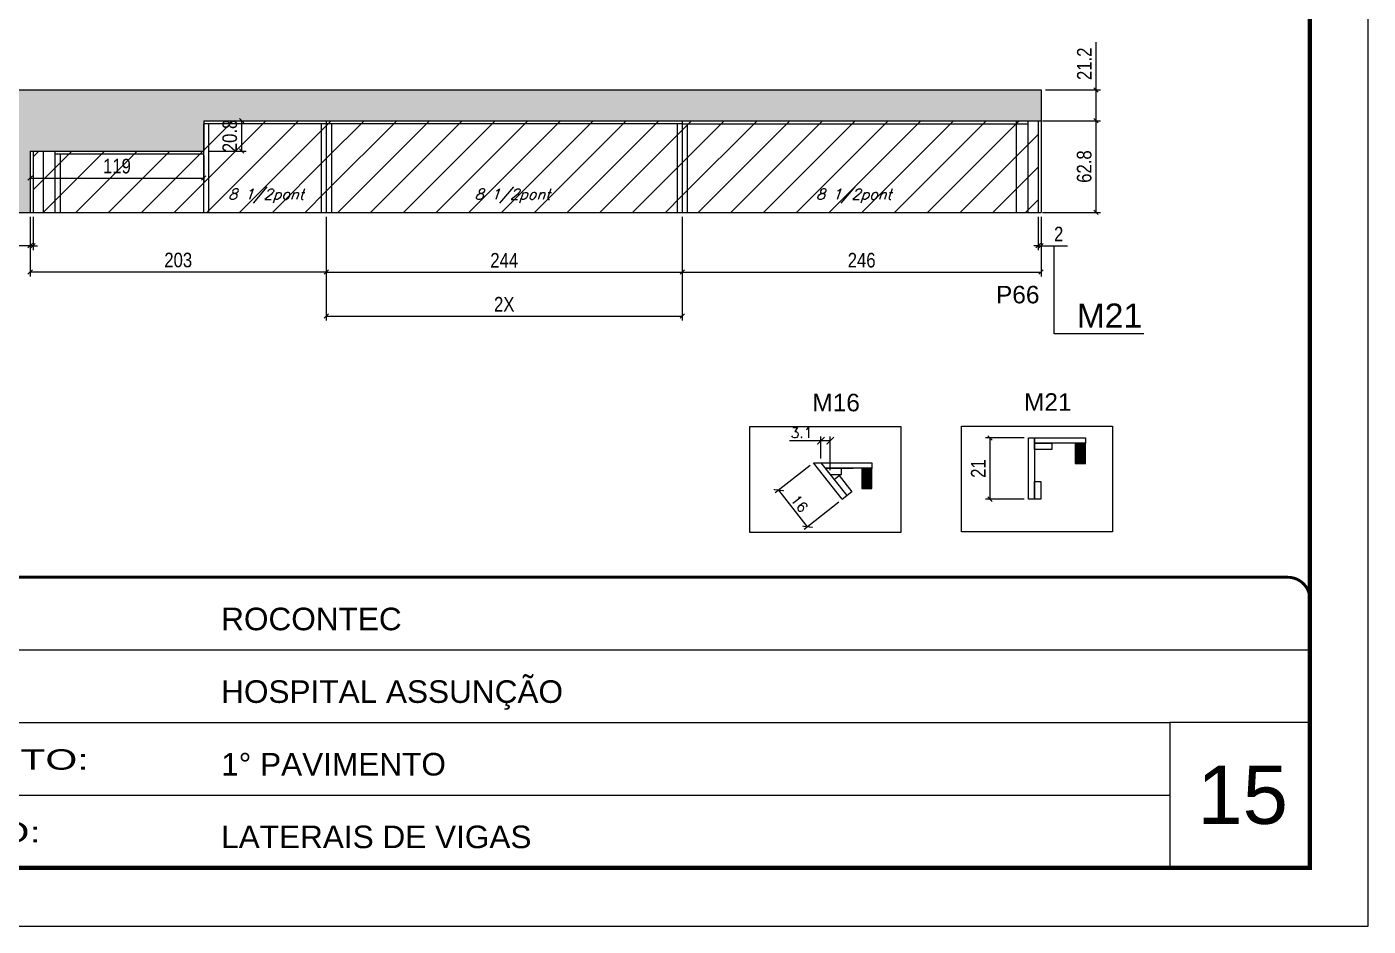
# Model space of a CAD drawing. Extents: x 137137 to 143418, y 10464 to 34486.
# Drawn here: x 140886 to 141806, y 29990 to 30607 of the extents above; entities that cross this region are included whole.
import ezdxf

# ---------------------------------------------------------------- set-up
doc = ezdxf.new("R2010")
doc.units = 0
doc.linetypes.add('CONTINUO', pattern=[0])
doc.linetypes.add('DASHED', pattern=[0.75, 0.5, -0.25])
for name, color, linetype in [('5', 5, 'Continuous'), ('COTA', 241, 'Continuous'), ('NOMENCLATURA', 7, 'Continuous'), ('Painéis', 200, 'Continuous'), ('Reaproveitamento', 251, 'Continuous'), ('SARR_2.2x7', 40, 'Continuous'), ('SARR_3.5x7', 81, 'Continuous'), ('texto', 7, 'Continuous')]:
    doc.layers.add(name, color=color, linetype=linetype)
for name, color, linetype, lineweight in [('CARIMBO', 255, 'Continuous', 9), ('Folhas', 255, 'Continuous', 9), ('Madeira', 126, 'Continuous', 18), ('Sarr 2.2x7', 40, 'Continuous', 9), ('SARRAFO DE PRESSAO', 251, 'DASHED', 9)]:
    doc.layers.add(name, color=color, linetype=linetype, lineweight=lineweight)
doc.styles.add('ARIAL', font='arial.ttf')
doc.styles.add('COTA TECNICA', font='techl___.ttf', dxfattribs={"height": 10})
doc.styles.add('Romans', font='romans.shx')
doc.styles.get("Standard").update_dxf_attribs({"font": 'arial.ttf'})
doc.styles.add('Tecnologia', font='')
doc.styles.get('Tecnologia').set_extended_font_data('Forgotten Futurist')
doc.dimstyles.new('Cota Seção (2x)', dxfattribs={"dimtxt": 7, "dimasz": 5, "dimexe": 3, "dimexo": 3, "dimgap": 2, "dimtad": 3, "dimdec": 1, "dimlfac": 0.5, "dimzin": 12, "dimdsep": 46, "dimtxsty": 'Romans', "dimblk": 'ARCHTICK', "dimcen": 0, "dimclrd": 4, "dimclre": 4, "dimclrt": 1, "dimadec": 1, "dimazin": 3, "dimtfac": 1, "dimtdec": 1, "dimtmove": 0, "dimatfit": 3, "dimldrblk": 'OBLIQUE', "dimfxl": 1, "dimtolj": 1, "dimtzin": 12, "dimarcsym": 0})
doc.dimstyles.new('PAINEL', dxfattribs={"dimtxt": 10, "dimasz": 3, "dimexe": 3, "dimexo": 3, "dimgap": 3, "dimtad": 1, "dimdec": 1, "dimzin": 12, "dimdsep": 46, "dimtxsty": 'COTA TECNICA', "dimblk1": 'OBLIQUE', "dimblk2": 'OBLIQUE', "dimsah": 1, "dimcen": 0.9, "dimclrd": 4, "dimclre": 4, "dimclrt": 240, "dimadec": 1, "dimazin": 3, "dimtfac": 1, "dimtdec": 1, "dimtmove": 0, "dimatfit": 3, "dimfxl": 1, "dimtolj": 1, "dimtzin": 12, "dimarcsym": 0})
pattern_1 = [(45, (-1598.5, -2277.7), (-11.2253202, 11.2253202), [])]

# ---------------------------------------------------------------- blocks, each defined once
blk = doc.blocks.new('9999999999')
at = {"color": 30, "linetype": 'CONTINUO'}
for p, q in [((98564.56, 34379.64), (99583.98, 34379.64)), ((98564.56, 34329.83), (99487.98, 34329.83)), ((99583.98, 34329.83), (99487.98, 34329.83)), ((99487.98, 34329.83), (99487.98, 34230.21)), ((98564.56, 34280.02), (99487.98, 34280.02))]:
    blk.add_line(p, q, dxfattribs=at)
at = {"color": 30, "linetype": 'CONTINUO', "const_width": 2}
blk.add_lwpolyline([(99583.98, 34230.21), (99583.98, 34414.45, 0.414214), (99568.98, 34429.45), (98228.98, 34429.45, 0.414214), (98213.98, 34414.45), (98213.98, 34245.21, 0.414214), (98228.98, 34230.21), (99583.98, 34230.21)], format="xyb", dxfattribs=at)
at = {"layer": 'Folhas'}
blk.add_lwpolyline([(98138.98, 34190.21), (99623.98, 34190.21), (99623.98, 35240.21), (98138.98, 35240.21)], close=True, dxfattribs=at)
at = {"layer": 'Folhas', "color": 30, "const_width": 3}
blk.add_lwpolyline([(98213.98, 34230.21), (99583.98, 34230.21), (99583.98, 35200.21), (98213.98, 35200.21)], close=True, dxfattribs=at)
at = {"color": 7, "linetype": 'Continuous', "ltscale": 5, "style": 'ARIAL'}
for s, height, p in [('ROCONTEC', 15.483, (98837.68, 34393.13)), ('HOSPITAL ASSUNÇÃO', 15.4829, (98837.68, 34343.32)), ('1° PAVIMENTO', 15.4829, (98837.68, 34293.51)), ('LATERAIS DE VIGAS', 15.4829, (98837.68, 34243.7))]:
    blk.add_text(s, height=height, dxfattribs=at).set_placement(p)
at = {"layer": 'Folhas', "color": 7, "style": 'Tecnologia', "width": 1.5}
for s, p in [('PAVIMENTO:', (98573.65, 34297.5)), ('PROJETO:', (98573.65, 34247.69))]:
    blk.add_text(s, height=14, dxfattribs=at).set_placement(p)
blk = doc.blocks.new('_Oblique')
at = {"color": 0, "linetype": 'ByBlock', "lineweight": -2}
blk.add_line((-0.5, -0.5), (0.5, 0.5), dxfattribs=at)
blk = doc.blocks.new('*D71')
at = {"layer": 'COTA', "color": 4, "lineweight": -2, "ltscale": 25, "transparency": 16777216}
for p, q in [((140888.56, 30476.54), (140888.56, 30453.67)), ((140890.56, 30476.54), (140890.56, 30453.67)), ((140888.56, 30456.67), (140870.45, 30456.67)), ((140890.56, 30456.67), (140888.56, 30456.67)), ((140890.56, 30456.67), (140893.56, 30456.67))]:
    blk.add_line(p, q, dxfattribs=at)
at = {"layer": 'Defpoints', "color": 0, "ltscale": 25, "transparency": 16777216}
for p in [(140888.56, 30479.54), (140890.56, 30479.54), (140888.56, 30456.67)]:
    blk.add_point(p, dxfattribs=at)
at = {"layer": 'COTA', "color": 4, "lineweight": -2, "ltscale": 25, "transparency": 16777216, "xscale": 3, "yscale": 3, "zscale": 3}
blk.add_blockref('_Oblique', (140888.56, 30456.67), dxfattribs=at)
at = {"layer": 'COTA', "color": 4, "lineweight": -2, "ltscale": 25, "transparency": 16777216, "xscale": 3, "yscale": 3, "zscale": 3, "rotation": 180}
blk.add_blockref('_Oblique', (140890.56, 30456.67), dxfattribs=at)
at = {"layer": 'COTA', "color": 240, "ltscale": 25, "transparency": 16777216, "insert": (140876.5, 30464.67), "char_height": 10, "attachment_point": 5, "style": 'COTA TECNICA'}
blk.add_mtext('\\A1;2', dxfattribs=at)
blk = doc.blocks.new('*D75')
at = {"layer": 'COTA', "color": 4, "lineweight": -2, "ltscale": 25, "transparency": 16777216}
for p, q in [((141579.55, 30476.54), (141579.55, 30453.67)), ((141581.55, 30476.54), (141581.55, 30453.67)), ((141579.55, 30456.67), (141576.55, 30456.67)), ((141579.55, 30456.67), (141581.55, 30456.67)), ((141581.55, 30456.67), (141599.66, 30456.67))]:
    blk.add_line(p, q, dxfattribs=at)
at = {"layer": 'Defpoints', "color": 0, "ltscale": 25, "transparency": 16777216}
for p in [(141579.55, 30479.54), (141581.55, 30479.54), (141581.55, 30456.67)]:
    blk.add_point(p, dxfattribs=at)
at = {"layer": 'COTA', "color": 4, "lineweight": -2, "ltscale": 25, "transparency": 16777216, "xscale": 3, "yscale": 3, "zscale": 3}
blk.add_blockref('_Oblique', (141579.55, 30456.67), dxfattribs=at)
at = {"layer": 'COTA', "color": 4, "lineweight": -2, "ltscale": 25, "transparency": 16777216, "xscale": 3, "yscale": 3, "zscale": 3, "rotation": 180}
blk.add_blockref('_Oblique', (141581.55, 30456.67), dxfattribs=at)
at = {"layer": 'COTA', "color": 240, "ltscale": 25, "transparency": 16777216, "insert": (141593.61, 30464.67), "char_height": 10, "attachment_point": 5, "style": 'COTA TECNICA'}
blk.add_mtext('\\A1;2', dxfattribs=at)
blk = doc.blocks.new('*D77')
at = {"layer": 'COTA', "color": 4, "lineweight": -2, "ltscale": 25, "transparency": 16777216}
for p, q in [((141335.55, 30476.54), (141335.55, 30435.59)), ((141581.55, 30476.54), (141581.55, 30435.59)), ((141335.55, 30438.59), (141581.55, 30438.59))]:
    blk.add_line(p, q, dxfattribs=at)
at = {"layer": 'Defpoints', "color": 0, "ltscale": 25, "transparency": 16777216}
for p in [(141335.55, 30479.54), (141581.55, 30479.54), (141581.55, 30438.59)]:
    blk.add_point(p, dxfattribs=at)
at = {"layer": 'COTA', "color": 4, "lineweight": -2, "ltscale": 25, "transparency": 16777216, "xscale": 3, "yscale": 3, "zscale": 3, "rotation": 180}
blk.add_blockref('_Oblique', (141335.55, 30438.59), dxfattribs=at)
at = {"layer": 'COTA', "color": 4, "lineweight": -2, "ltscale": 25, "transparency": 16777216, "xscale": 3, "yscale": 3, "zscale": 3}
blk.add_blockref('_Oblique', (141581.55, 30438.59), dxfattribs=at)
at = {"layer": 'COTA', "color": 240, "ltscale": 25, "transparency": 16777216, "insert": (141458.55, 30446.69), "char_height": 10, "attachment_point": 5, "style": 'COTA TECNICA'}
blk.add_mtext('\\A1;246', dxfattribs=at)
blk = doc.blocks.new('*D73')
at = {"layer": 'COTA', "color": 4, "lineweight": -2, "ltscale": 25, "transparency": 16777216}
for p, q in [((141091.55, 30476.54), (141091.55, 30435.59)), ((141335.55, 30476.54), (141335.55, 30435.59)), ((141091.55, 30438.59), (141335.55, 30438.59))]:
    blk.add_line(p, q, dxfattribs=at)
at = {"layer": 'Defpoints', "color": 0, "ltscale": 25, "transparency": 16777216}
for p in [(141091.55, 30479.54), (141335.55, 30479.54), (141335.55, 30438.59)]:
    blk.add_point(p, dxfattribs=at)
at = {"layer": 'COTA', "color": 4, "lineweight": -2, "ltscale": 25, "transparency": 16777216, "xscale": 3, "yscale": 3, "zscale": 3, "rotation": 180}
blk.add_blockref('_Oblique', (141091.55, 30438.59), dxfattribs=at)
at = {"layer": 'COTA', "color": 4, "lineweight": -2, "ltscale": 25, "transparency": 16777216, "xscale": 3, "yscale": 3, "zscale": 3}
blk.add_blockref('_Oblique', (141335.55, 30438.59), dxfattribs=at)
at = {"layer": 'COTA', "color": 240, "ltscale": 25, "transparency": 16777216, "insert": (141213.55, 30446.66), "char_height": 10, "attachment_point": 5, "style": 'COTA TECNICA'}
blk.add_mtext('\\A1;244', dxfattribs=at)
blk = doc.blocks.new('*D78')
at = {"layer": 'COTA', "color": 4, "lineweight": -2, "ltscale": 25, "transparency": 16777216}
for p, q in [((141582.55, 30542.34), (141622.27, 30542.34)), ((141619.27, 30479.54), (141619.27, 30542.34)), ((141582.55, 30479.54), (141622.27, 30479.54))]:
    blk.add_line(p, q, dxfattribs=at)
at = {"layer": 'Defpoints', "color": 0, "ltscale": 25, "transparency": 16777216}
for p in [(141579.55, 30542.34), (141619.27, 30542.34), (141579.55, 30479.54)]:
    blk.add_point(p, dxfattribs=at)
at = {"layer": 'COTA', "color": 4, "lineweight": -2, "ltscale": 25, "transparency": 16777216, "xscale": 3, "yscale": 3, "zscale": 3}
for p, rotation in [((141619.27, 30542.34), 90), ((141619.27, 30479.54), 270)]:
    blk.add_blockref('_Oblique', p, dxfattribs=dict(at, rotation=rotation))
at = {"layer": 'COTA', "color": 240, "ltscale": 25, "transparency": 16777216, "insert": (141611.15, 30510.94), "char_height": 10, "attachment_point": 5, "rotation": 90, "style": 'COTA TECNICA'}
blk.add_mtext('\\A1;62.8', dxfattribs=at)
blk = doc.blocks.new('*D79')
at = {"layer": 'COTA', "color": 4, "lineweight": -2, "ltscale": 25, "transparency": 16777216}
for p, q in [((141619.27, 30563.54), (141619.27, 30596.27)), ((141584.55, 30563.54), (141622.27, 30563.54)), ((141619.27, 30542.34), (141619.27, 30563.54)), ((141584.55, 30542.34), (141622.27, 30542.34))]:
    blk.add_line(p, q, dxfattribs=at)
at = {"layer": 'Defpoints', "color": 0, "ltscale": 25, "transparency": 16777216}
for p in [(141581.55, 30563.54), (141619.27, 30563.54), (141581.55, 30542.34)]:
    blk.add_point(p, dxfattribs=at)
at = {"layer": 'COTA', "color": 4, "lineweight": -2, "ltscale": 25, "transparency": 16777216, "xscale": 3, "yscale": 3, "zscale": 3}
for p, rotation in [((141619.27, 30563.54), 90), ((141619.27, 30542.34), 270)]:
    blk.add_blockref('_Oblique', p, dxfattribs=dict(at, rotation=rotation))
at = {"layer": 'COTA', "color": 240, "ltscale": 25, "transparency": 16777216, "insert": (141611.21, 30581.41), "char_height": 10, "attachment_point": 5, "rotation": 90, "style": 'COTA TECNICA'}
blk.add_mtext('\\A1;21.2', dxfattribs=at)
blk = doc.blocks.new('*D80')
at = {"layer": 'COTA', "color": 4, "lineweight": -2, "ltscale": 25, "transparency": 16777216}
for p, q in [((140888.56, 30518.54), (140888.56, 30500.1)), ((141007.56, 30518.54), (141007.56, 30500.1)), ((140888.56, 30503.1), (141007.56, 30503.1))]:
    blk.add_line(p, q, dxfattribs=at)
at = {"layer": 'Defpoints', "color": 0, "ltscale": 25, "transparency": 16777216}
for p in [(140888.56, 30521.54), (141007.56, 30521.54), (141007.56, 30503.1)]:
    blk.add_point(p, dxfattribs=at)
at = {"layer": 'COTA', "color": 4, "lineweight": -2, "ltscale": 25, "transparency": 16777216, "xscale": 3, "yscale": 3, "zscale": 3, "rotation": 180}
blk.add_blockref('_Oblique', (140888.56, 30503.1), dxfattribs=at)
at = {"layer": 'COTA', "color": 4, "lineweight": -2, "ltscale": 25, "transparency": 16777216, "xscale": 3, "yscale": 3, "zscale": 3}
blk.add_blockref('_Oblique', (141007.56, 30503.1), dxfattribs=at)
at = {"layer": 'COTA', "color": 240, "ltscale": 25, "transparency": 16777216, "insert": (140948.06, 30511.19), "char_height": 10, "attachment_point": 5, "style": 'COTA TECNICA'}
blk.add_mtext('\\A1;119', dxfattribs=at)
blk = doc.blocks.new('*D81')
at = {"layer": 'COTA', "color": 4, "lineweight": -2, "ltscale": 25, "transparency": 16777216}
for p, q in [((141010.56, 30542.34), (141036.53, 30542.34)), ((141033.53, 30542.34), (141033.53, 30521.54)), ((141010.56, 30521.54), (141036.53, 30521.54))]:
    blk.add_line(p, q, dxfattribs=at)
at = {"layer": 'Defpoints', "color": 0, "ltscale": 25, "transparency": 16777216}
for p in [(141007.56, 30542.34), (141007.56, 30521.54), (141033.53, 30521.54)]:
    blk.add_point(p, dxfattribs=at)
at = {"layer": 'COTA', "color": 4, "lineweight": -2, "ltscale": 25, "transparency": 16777216, "xscale": 3, "yscale": 3, "zscale": 3}
for p, rotation in [((141033.53, 30542.34), 90), ((141033.53, 30521.54), 270)]:
    blk.add_blockref('_Oblique', p, dxfattribs=dict(at, rotation=rotation))
at = {"layer": 'COTA', "color": 240, "ltscale": 25, "transparency": 16777216, "insert": (141025.41, 30531.94), "char_height": 10, "attachment_point": 5, "rotation": 90, "style": 'COTA TECNICA'}
blk.add_mtext('\\A1;20.8', dxfattribs=at)
blk = doc.blocks.new('*D74')
at = {"layer": 'COTA', "color": 4, "lineweight": -2, "ltscale": 25, "transparency": 16777216}
for p, q in [((140888.56, 30476.54), (140888.56, 30435.59)), ((141091.55, 30476.54), (141091.55, 30435.59)), ((141091.55, 30438.59), (140888.56, 30438.59))]:
    blk.add_line(p, q, dxfattribs=at)
at = {"layer": 'Defpoints', "color": 0, "ltscale": 25, "transparency": 16777216}
for p in [(140888.56, 30479.54), (141091.55, 30479.54), (140888.56, 30438.59)]:
    blk.add_point(p, dxfattribs=at)
at = {"layer": 'COTA', "color": 4, "lineweight": -2, "ltscale": 25, "transparency": 16777216, "xscale": 3, "yscale": 3, "zscale": 3, "rotation": 180}
blk.add_blockref('_Oblique', (140888.56, 30438.59), dxfattribs=at)
at = {"layer": 'COTA', "color": 4, "lineweight": -2, "ltscale": 25, "transparency": 16777216, "xscale": 3, "yscale": 3, "zscale": 3}
blk.add_blockref('_Oblique', (141091.55, 30438.59), dxfattribs=at)
at = {"layer": 'COTA', "color": 240, "ltscale": 25, "transparency": 16777216, "insert": (140990.05, 30446.81), "char_height": 10, "attachment_point": 5, "style": 'COTA TECNICA'}
blk.add_mtext('\\A1;203', dxfattribs=at)
blk = doc.blocks.new('*D84')
at = {"layer": 'COTA', "color": 4, "lineweight": -2, "ltscale": 25, "transparency": 16777216}
for p, q in [((141091.55, 30476.54), (141091.55, 30405.47)), ((141335.55, 30476.54), (141335.55, 30405.47)), ((141091.55, 30408.47), (141335.55, 30408.47))]:
    blk.add_line(p, q, dxfattribs=at)
at = {"layer": 'Defpoints', "color": 0, "ltscale": 25, "transparency": 16777216}
for p in [(141091.55, 30479.54), (141335.55, 30479.54), (141335.55, 30408.47)]:
    blk.add_point(p, dxfattribs=at)
at = {"layer": 'COTA', "color": 4, "lineweight": -2, "ltscale": 25, "transparency": 16777216, "xscale": 3, "yscale": 3, "zscale": 3, "rotation": 180}
blk.add_blockref('_Oblique', (141091.55, 30408.47), dxfattribs=at)
at = {"layer": 'COTA', "color": 4, "lineweight": -2, "ltscale": 25, "transparency": 16777216, "xscale": 3, "yscale": 3, "zscale": 3}
blk.add_blockref('_Oblique', (141335.55, 30408.47), dxfattribs=at)
at = {"layer": 'COTA', "color": 240, "ltscale": 25, "transparency": 16777216, "insert": (141213.55, 30416.53), "char_height": 10, "attachment_point": 5, "style": 'COTA TECNICA'}
blk.add_mtext('\\A1;2X', dxfattribs=at)
blk = doc.blocks.new('_ArchTick')
at = {"color": 0, "linetype": 'ByBlock', "const_width": 0.15}
blk.add_lwpolyline([(-0.5, -0.5), (0.5, 0.5)], dxfattribs=at)
blk = doc.blocks.new('*D92')
at = {"layer": 'COTA', "color": 4, "lineweight": -2, "transparency": 16777216}
for p, q in [((141423.24, 30305.93), (141399.37, 30287.2)), ((141421.42, 30263.95), (141401.73, 30289.05)), ((141442.93, 30280.83), (141419.06, 30262.1))]:
    blk.add_line(p, q, dxfattribs=at)
at = {"layer": 'Defpoints', "color": 0, "transparency": 16777216}
for p in [(141425.6, 30307.78), (141401.73, 30289.05), (141445.29, 30282.68)]:
    blk.add_point(p, dxfattribs=at)
at = {"layer": 'COTA', "color": 4, "lineweight": -2, "transparency": 16777216, "xscale": 5, "yscale": 5, "zscale": 5}
for p, rotation in [((141401.73, 30289.05), 128.1149802040215), ((141421.42, 30263.95), 308.1149802040215)]:
    blk.add_blockref('_ArchTick', p, dxfattribs=dict(at, rotation=rotation))
at = {"layer": 'COTA', "color": 1, "transparency": 16777216, "insert": (141415.9, 30279.9), "char_height": 7, "attachment_point": 5, "rotation": 308.11498, "style": 'Romans'}
blk.add_mtext('\\A1;16', dxfattribs=at)
blk = doc.blocks.new('*D93')
at = {"layer": 'COTA', "color": 4, "lineweight": -2, "transparency": 16777216}
for p, q in [((141430.68, 30310.78), (141430.68, 30325.92)), ((141436.96, 30302.78), (141436.96, 30325.92)), ((141430.68, 30322.92), (141409.02, 30322.92)), ((141436.96, 30322.92), (141430.68, 30322.92))]:
    blk.add_line(p, q, dxfattribs=at)
at = {"layer": 'Defpoints', "color": 0, "transparency": 16777216}
for p in [(141430.68, 30322.92), (141430.68, 30307.78), (141436.96, 30299.78)]:
    blk.add_point(p, dxfattribs=at)
at = {"layer": 'COTA', "color": 4, "lineweight": -2, "transparency": 16777216, "xscale": 5, "yscale": 5, "zscale": 5, "rotation": 180}
blk.add_blockref('_ArchTick', (141430.68, 30322.92), dxfattribs=at)
at = {"layer": 'COTA', "color": 4, "lineweight": -2, "transparency": 16777216, "xscale": 5, "yscale": 5, "zscale": 5}
blk.add_blockref('_ArchTick', (141436.96, 30322.92), dxfattribs=at)
at = {"layer": 'COTA', "color": 1, "transparency": 16777216, "insert": (141417.35, 30328.42), "char_height": 7, "attachment_point": 5, "style": 'Romans'}
blk.add_mtext('\\A1;3.1', dxfattribs=at)
blk = doc.blocks.new('*D94')
at = {"layer": 'Defpoints', "color": 0, "linetype": 'ByBlock', "transparency": 16777216}
for p in [(141572.98, 30324.88), (141546.53, 30282.88), (141572.98, 30282.88)]:
    blk.add_point(p, dxfattribs=at)
at = {"layer": 'Sarr 2.2x7', "color": 4, "linetype": 'ByBlock', "lineweight": -2, "transparency": 16777216}
for p, q in [((141569.98, 30324.88), (141543.53, 30324.88)), ((141546.53, 30324.88), (141546.53, 30282.88)), ((141569.98, 30282.88), (141543.53, 30282.88))]:
    blk.add_line(p, q, dxfattribs=at)
at = {"layer": 'Sarr 2.2x7', "color": 4, "linetype": 'ByBlock', "lineweight": -2, "transparency": 16777216, "xscale": 3, "yscale": 3, "zscale": 3}
for p, rotation in [((141546.53, 30324.88), 90), ((141546.53, 30282.88), 270)]:
    blk.add_blockref('_Oblique', p, dxfattribs=dict(at, rotation=rotation))
at = {"layer": 'Sarr 2.2x7', "color": 240, "linetype": 'ByBlock', "transparency": 16777216, "insert": (141538.48, 30303.88), "char_height": 10, "attachment_point": 5, "rotation": 90, "style": 'COTA TECNICA'}
blk.add_mtext('\\A1;21', dxfattribs=at)

msp = doc.modelspace()

# ---------------------------------------------------------------- hatches: boundary and pattern name
at = {"layer": 'COTA', "linetype": 'ByBlock'}
h = msp.add_hatch(dxfattribs=at)
h.set_pattern_fill('AR-CONC', color=256, scale=0.03)
h.set_pattern_definition([(50, (1360.614, -2237.7756), (5.46554007, -0.47817257), [0.5715, -6.2865]), (355, (1360.614, -2237.7756), (-1.05730264, 5.73170536), [0.4572, -5.02921753]), (100.4514447, (1361.0694, -2237.8154), (4.40823741, 5.25353256), [0.48570026, -5.34270734]), (46.1842, (1360.614, -2236.2516), (8.13237123, -1.26126984), [0.85725, -9.42975]), (96.6355576, (1361.292, -2236.357), (7.122124, 7.42278374), [0.7285507, -8.01406824]), (351.184151, (1360.614, -2236.2516), (7.122124, 7.42278374), [0.685799, -7.54379196]), (21, (1361.376, -2236.6326), (4.54843174, -3.06795595), [0.5715, -6.2865]), (326, (1361.376, -2236.6326), (1.85406085, 5.52563898), [0.4572, -5.0292]), (71.451445, (1361.755, -2236.888), (6.40249258, 2.45768307), [0.48570026, -5.34269813]), (37.5, (1360.614, -2237.7756), (0.092658098, 2.536651166), [0, -4.96824, 0, -5.1054, 0, -5.04825]), (7.5, (1360.614, -2237.7756), (2.004589875, 3.005417245), [0, -2.91084, 0, -4.85394, 0, -1.92405]), (327.5, (1358.9147, -2237.7756), (4.067717855, -0.17186232), [0, -1.905, 0, -5.9436, 0, -7.8867]), (317.5, (1358.1527, -2237.7756), (4.44387544, 0.76279473), [0, -2.4765, 0, -3.94716, 0, -5.6007])])
h.paths.add_polyline_path([(140818.56, 30563.54), (140699.56, 30563.54), (140432.58, 30563.54), (140432.58, 30542.34), (140699.56, 30542.34), (140699.56, 30521.54), (140818.56, 30521.54), (140818.56, 30479.54), (140888.56, 30479.54), (140888.56, 30521.54), (141007.56, 30521.54), (141007.56, 30542.34), (141581.55, 30542.34), (141581.55, 30563.54), (141007.56, 30563.54), (140888.56, 30563.54)])
at = {"layer": 'Madeira'}
h = msp.add_hatch(dxfattribs=at)
h.set_pattern_fill('ANSI31', color=256, scale=0.2, angle=270, style=0)
h.set_pattern_definition([(315, (158177.9522, 16973.1511), (0.449012806, 0.449012806), [])])
h.paths.add_polyline_path([(141611.94, 30321.28), (141604.94, 30321.28), (141604.94, 30307.28), (141611.94, 30307.28)])
h = msp.add_hatch(dxfattribs=at)
h.set_pattern_fill('ANSI31', color=256, scale=0.2, angle=270, style=0)
h.set_pattern_definition([(315, (158031.6616, 16956.04424), (0.449012806, 0.449012806), [])])
h.paths.add_polyline_path([(141465.65, 30304.18), (141458.65, 30304.18), (141458.65, 30290.18), (141465.65, 30290.18)])
at = {"layer": 'Reaproveitamento', "linetype": 'ByBlock'}
h = msp.add_hatch(dxfattribs=at)
h.set_pattern_fill('ANSI31', color=256, scale=5)
h.set_pattern_definition(pattern_1)
h.paths.add_polyline_path([(141091.55, 30542.34), (141007.56, 30542.34), (141007.56, 30521.54), (140890.56, 30521.54), (140890.56, 30479.54), (141007.56, 30479.54), (141091.55, 30479.54)])
h = msp.add_hatch(dxfattribs=at)
h.set_pattern_fill('ANSI31', color=256, scale=5)
h.set_pattern_definition(pattern_1)
h.paths.add_polyline_path([(141091.55, 30542.34), (141091.55, 30479.54), (141335.55, 30479.54), (141335.55, 30542.34)])
h = msp.add_hatch(dxfattribs=at)
h.set_pattern_fill('ANSI31', color=256, scale=5)
h.set_pattern_definition(pattern_1)
h.paths.add_polyline_path([(141335.55, 30542.34), (141335.55, 30479.54), (141579.55, 30479.54), (141579.55, 30542.34)])

# ---------------------------------------------------------------- linework, layer by layer
at = {"linetype": 'ByBlock'}
for points in [[(141381.9, 30332.67), (141485.34, 30332.67), (141485.34, 30260.05), (141381.9, 30260.05)], [(141527.02, 30333.04), (141630.46, 30333.04), (141630.46, 30260.42), (141527.02, 30260.42)]]:
    msp.add_lwpolyline(points, close=True, dxfattribs=at)
at = {"layer": 'COTA', "linetype": 'ByBlock'}
for p, q in [((140818.56, 30563.54), (140888.56, 30563.54)), ((140888.56, 30563.54), (141007.56, 30563.54)), ((141007.56, 30563.54), (141581.55, 30563.54)), ((141581.55, 30563.54), (141581.55, 30542.34)), ((140818.56, 30479.54), (140888.56, 30479.54))]:
    msp.add_line(p, q, dxfattribs=at)
at = {"layer": 'Madeira'}
for points in [[(141611.94, 30321.28), (141604.94, 30321.28), (141604.94, 30307.28), (141611.94, 30307.28)], [(141465.65, 30304.18), (141458.65, 30304.18), (141458.65, 30290.18), (141465.65, 30290.18)]]:
    msp.add_lwpolyline(points, close=True, dxfattribs=at)
at = {"layer": 'NOMENCLATURA', "linetype": 'Continuous'}
for p, q in [((141590.61, 30396.33), (141590.61, 30456.67)), ((141652.1, 30396.33), (141590.61, 30396.33))]:
    msp.add_line(p, q, dxfattribs=at)
at = {"layer": 'Painéis'}
for p, q in [((141007.56, 30542.34), (141581.55, 30542.34)), ((141007.56, 30542.34), (141007.56, 30521.54)), ((141091.55, 30542.34), (141091.55, 30479.54)), ((141335.55, 30542.34), (141335.55, 30479.54)), ((141579.55, 30542.34), (141579.55, 30479.54)), ((141581.55, 30542.34), (141581.55, 30479.54)), ((140888.56, 30521.54), (141007.56, 30521.54)), ((140888.56, 30521.54), (140888.56, 30479.54)), ((140890.56, 30521.54), (140890.56, 30479.54)), ((140888.56, 30479.54), (141007.56, 30479.54)), ((141007.56, 30479.54), (141581.55, 30479.54)), ((141445.17, 30282.84), (141425.6, 30307.78)), ((141425.6, 30307.78), (141430.68, 30307.78)), ((141430.68, 30307.78), (141448.32, 30285.3)), ((141433.51, 30304.18), (141452.68, 30304.18)), ((141445.17, 30282.84), (141448.32, 30285.3))]:
    msp.add_line(p, q, dxfattribs=at)
msp.add_lwpolyline([(141576.98, 30282.88), (141572.98, 30282.88), (141572.98, 30324.88), (141576.98, 30324.88)], close=True, dxfattribs=at)
at = {"layer": 'Painéis', "linetype": 'ByBlock'}
for points in [[(141576.98, 30324.88), (141611.92, 30324.88), (141611.92, 30321.28), (141576.98, 30321.28), (141576.98, 30324.88)], [(141430.68, 30307.78), (141465.63, 30307.78), (141465.63, 30304.18), (141433.51, 30304.18)]]:
    msp.add_lwpolyline(points, dxfattribs=at)
at = {"layer": 'Sarr 2.2x7', "linetype": 'ByBlock'}
for p, q in [((141436.96, 30299.78), (141444.68, 30299.78)), ((141439.67, 30296.32), (141443.14, 30299.04)), ((141443.14, 30299.04), (141451.89, 30287.87)), ((141444.68, 30299.78), (141444.68, 30304.18)), ((141448.32, 30285.3), (141451.78, 30288.02))]:
    msp.add_line(p, q, dxfattribs=at)
for points in [[(141576.98, 30321.28), (141588.98, 30321.28), (141588.98, 30316.88), (141576.98, 30316.88), (141576.98, 30321.28)], [(141576.98, 30282.88), (141576.98, 30294.88), (141581.38, 30294.88), (141581.38, 30282.88), (141576.98, 30282.88)]]:
    msp.add_lwpolyline(points, dxfattribs=at)
at = {"layer": 'SARR_2.2x7', "linetype": 'Continuous'}
for p, q in [((141091.55, 30540.14), (141007.56, 30540.14)), ((141335.55, 30540.14), (141091.55, 30540.14)), ((141091.55, 30540.14), (141091.55, 30540.14)), ((141335.55, 30540.14), (141572.55, 30540.14)), ((141572.55, 30542.34), (141572.55, 30479.54)), ((140897.56, 30521.54), (140897.56, 30479.54)), ((141007.56, 30519.34), (140905.56, 30519.34))]:
    msp.add_line(p, q, dxfattribs=at)
at = {"layer": 'SARR_3.5x7'}
for p, q in [((141007.56, 30479.54), (141007.56, 30540.14)), ((141011.06, 30479.54), (141011.06, 30540.14)), ((141088.05, 30540.14), (141088.05, 30479.54)), ((141095.05, 30540.14), (141095.05, 30479.54)), ((141332.05, 30540.14), (141332.05, 30479.54)), ((141339.05, 30540.14), (141339.05, 30479.54)), ((141564.55, 30542.34), (141564.55, 30479.54)), ((140905.56, 30521.54), (140905.56, 30479.54)), ((140909.06, 30519.34), (140909.06, 30479.54))]:
    msp.add_line(p, q, dxfattribs=at)

# ---------------------------------------------------------------- block references
at = {"layer": 'SARRAFO DE PRESSAO', "color": 6, "linetype": 'ByBlock'}
msp.add_blockref('9999999999', (42181.81, -4200.15), dxfattribs=at)

# ---------------------------------------------------------------- texts
at = {"layer": '5', "linetype": 'Continuous'}
msp.add_text('P66', height=12, rotation=0.00004, dxfattribs=at).set_placement((141550.63, 30417.15))
at = {"layer": '5', "color": 7, "linetype": 'Continuous'}
for s, p in [('M16', (141424.74, 30343.12)), ('M21', (141569.86, 30343.48))]:
    msp.add_text(s, height=12, rotation=359.99996, dxfattribs=at).set_placement(p)
at = {"layer": 'CARIMBO', "style": 'ARIAL'}
msp.add_text('15', height=40, dxfattribs=at).set_placement((141688.65, 30060.19))
at = {"layer": 'NOMENCLATURA', "linetype": 'Continuous'}
msp.add_text('M21', height=16.5, rotation=0, dxfattribs=at).set_placement((141606.01, 30400.53))
at = {"layer": 'texto', "color": 2, "char_height": 7.2737, "attachment_point": 5, "style": 'Romans'}
for insert in [(141050.2, 30490.8), (141219.14, 30490.8), (141453.18, 30490.8)]:
    msp.add_mtext('{\\Q19;\\C256;8 1/2pont}', dxfattribs=dict(at, insert=insert))

# ---------------------------------------------------------------- dimensions: what is measured, and where the dimension line sits
at = {"layer": 'COTA', "ltscale": 25}
for base, p1, p2, picture, middle in [((141619.27, 30563.54), (141581.55, 30542.34), (141581.55, 30563.54), '*D79', (141611.21, 30581.41)), ((141619.27, 30542.34), (141579.55, 30479.54), (141579.55, 30542.34), '*D78', (141611.15, 30510.94))]:
    dim = msp.add_linear_dim(base=base, p1=p1, p2=p2, angle=90, dimstyle='PAINEL', dxfattribs=at)
    dim.commit()
    dim.dimension.update_dxf_attribs({"geometry": picture, "text_midpoint": middle})
dim = msp.add_linear_dim(base=(141033.53, 30521.54), p1=(141007.56, 30542.34), p2=(141007.56, 30521.54), angle=90, dimstyle='PAINEL', dxfattribs=at)
dim.commit()
dim.dimension.update_dxf_attribs({"geometry": '*D81', "text_midpoint": (141033.53, 30531.94), "dimtype": 160})
for base, p1, p2, picture, middle in [((141007.56, 30503.1), (140888.56, 30521.54), (141007.56, 30521.54), '*D80', (140948.06, 30511.19)), ((140888.56, 30456.67), (140890.56, 30479.54), (140888.56, 30479.54), '*D71', (140876.5, 30464.67)), ((140888.56, 30438.59), (141091.55, 30479.54), (140888.56, 30479.54), '*D74', (140990.05, 30446.81)), ((141335.55, 30438.59), (141091.55, 30479.54), (141335.55, 30479.54), '*D73', (141213.55, 30446.66)), ((141581.55, 30438.59), (141335.55, 30479.54), (141581.55, 30479.54), '*D77', (141458.55, 30446.69)), ((141581.55, 30456.67), (141579.55, 30479.54), (141581.55, 30479.54), '*D75', (141593.61, 30464.67))]:
    dim = msp.add_linear_dim(base=base, p1=p1, p2=p2, dimstyle='PAINEL', dxfattribs=at)
    dim.commit()
    dim.dimension.update_dxf_attribs({"geometry": picture, "text_midpoint": middle})
dim = msp.add_linear_dim(base=(141335.55, 30408.47), p1=(141091.55, 30479.54), p2=(141335.55, 30479.54), text='2X', dimstyle='PAINEL', dxfattribs=at)
dim.commit()
dim.dimension.update_dxf_attribs({"geometry": '*D84', "text_midpoint": (141213.55, 30416.53)})
at = {"layer": 'COTA'}
dim = msp.add_linear_dim(base=(141430.68, 30322.92), p1=(141436.96, 30299.78), p2=(141430.68, 30307.78), dimstyle='Cota Seção (2x)', dxfattribs=at)
dim.commit()
dim.dimension.update_dxf_attribs({"geometry": '*D93', "text_midpoint": (141417.35, 30328.42)})
dim = msp.add_aligned_dim(p1=(141445.29, 30282.68), p2=(141425.6, 30307.78), distance=30.34, dimstyle='Cota Seção (2x)', dxfattribs=at)
dim.commit()
dim.dimension.update_dxf_attribs({"geometry": '*D92', "text_midpoint": (141415.9, 30279.9)})
at = {"layer": 'Sarr 2.2x7', "linetype": 'ByBlock'}
dim = msp.add_linear_dim(base=(141546.53, 30282.88), p1=(141572.98, 30324.88), p2=(141572.98, 30282.88), angle=90, dimstyle='PAINEL', override={"dimlfac": 0.5}, dxfattribs=at)
dim.commit()
dim.dimension.update_dxf_attribs({"geometry": '*D94', "text_midpoint": (141538.48, 30303.88)})

doc.saveas('drawing.dxf')
